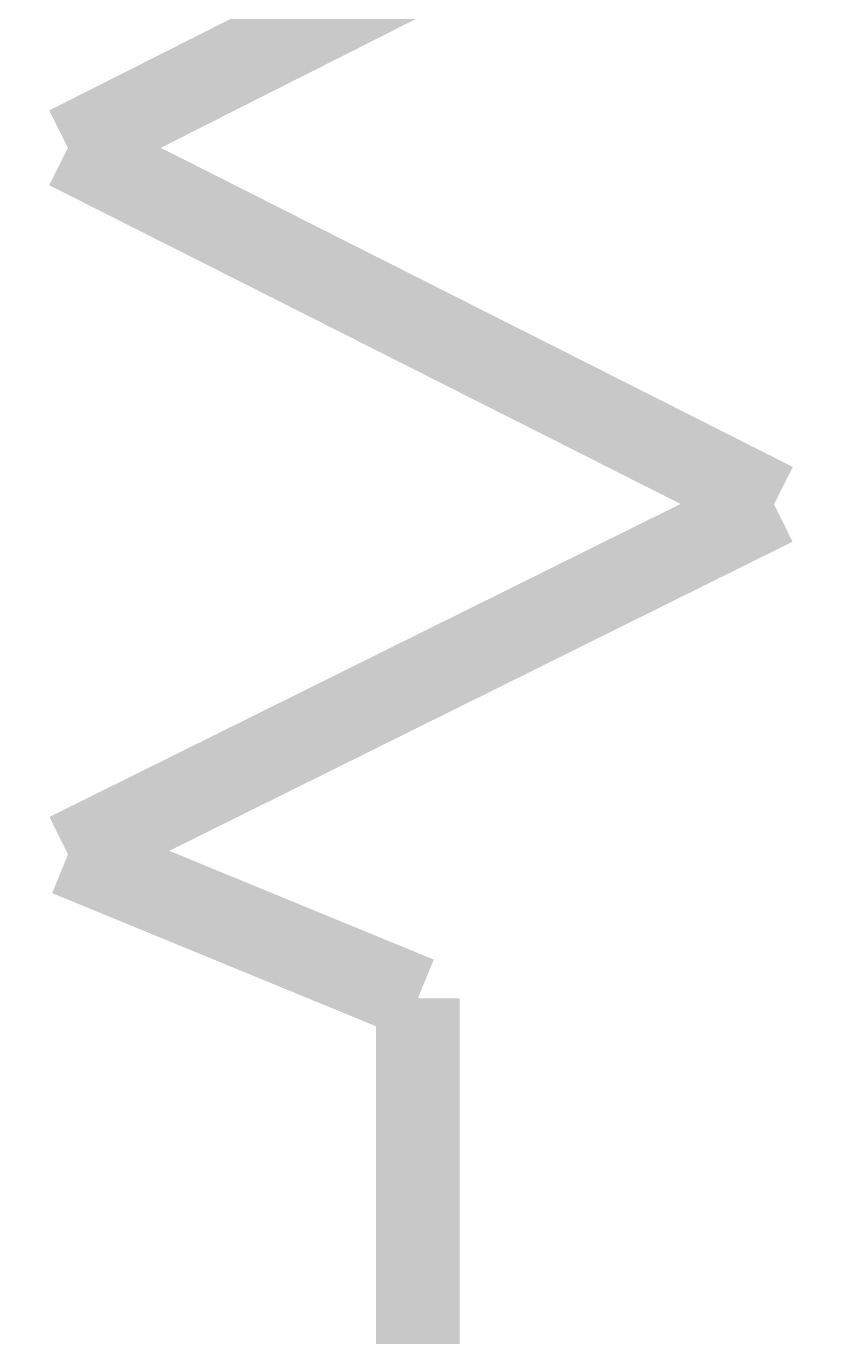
# Model space of a CAD drawing. Header units: millimetres. Extents: x 0 to 800, y 0 to 567.
# Drawn here: x 476.595 to 479.426, y 190.857 to 195.551 of the extents above; entities that cross this region are included whole.
import ezdxf

# ---------------------------------------------------------------- set-up
doc = ezdxf.new("R2010")
doc.units = ezdxf.units.MM
doc.layers.add('Sheet', color=255, linetype='Continuous')

msp = doc.modelspace()

# ---------------------------------------------------------------- linework, layer by layer
at = {"layer": 'Sheet', "const_width": 0.2997}
for points in [[(479.276, 196.3924), (476.7449, 195.1157)], [(476.7449, 195.1157), (479.276, 193.8389)], [(479.276, 193.8389), (476.7449, 192.5846)], [(476.7449, 192.5846), (477.9993, 192.0694)], [(477.9993, 192.0694), (477.9993, 186.9849)], [(477.9993, 192.0694), (477.9993, 191.3079)]]:
    msp.add_lwpolyline(points, dxfattribs=at)

doc.saveas('drawing.dxf')
